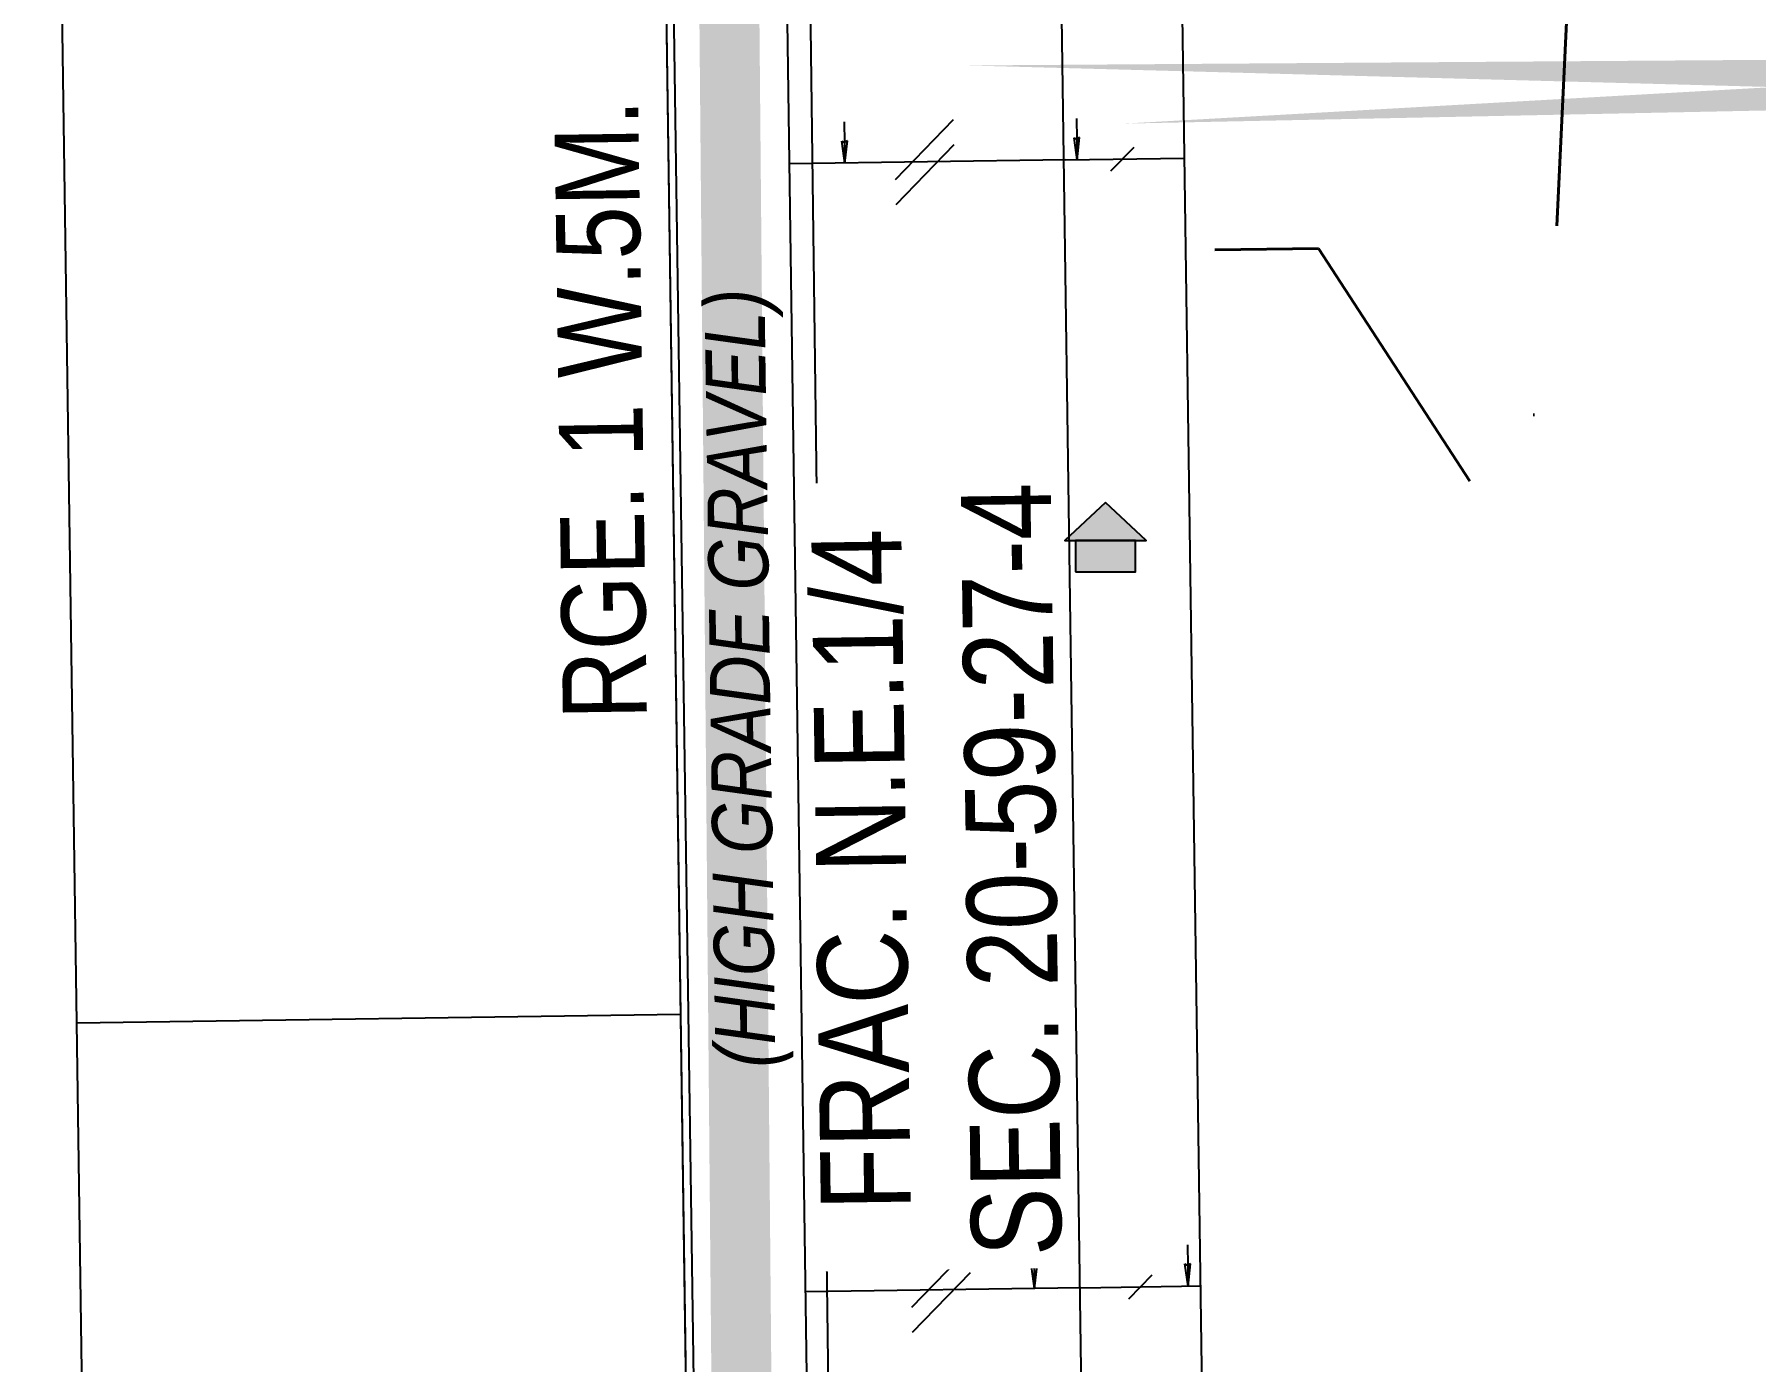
# Model space of a CAD drawing. Extents: x 57693 to 70573, y 5994359 to 6008381.
# Drawn here: x 65094.4 to 65381, y 5994730.3 to 5994951.3 of the extents above; entities that cross this region are included whole.
import ezdxf
from ezdxf.enums import TextEntityAlignment as Align

# ---------------------------------------------------------------- set-up
doc = ezdxf.new("R2010")
doc.units = 0
doc.header["$LTSCALE"] = 5
doc.linetypes.add('DASHDOT', pattern=[25.4, 12.7, -6.35, 0, -6.35])
for name, color, linetype in [('7', 7, 'Continuous'), ('AS-OWNER', 7, 'Continuous'), ('AS-POWER', 104, 'foc-POWER'), ('AS-RESIDENCE', 14, 'Continuous'), ('AS-ROADS', 254, 'Continuous'), ('AS-TELEPHONE', 224, 'foc-TEL'), ('D-TXT', 6, 'Continuous'), ('L-SEC', 7, 'Continuous'), ('L-TITLEDB', 4, 'Continuous')]:
    doc.layers.add(name, color=color, linetype=linetype)
doc.layers.add('AS-RECON EXISTING', color=151, linetype='DASHDOT', lineweight=40)
doc.layers.add('T-TEXT', color=48, linetype='Continuous', lineweight=18)
doc.layers.add('AS-STRUCTURE-H', color=7, linetype='Continuous', true_color=0xa8a8a8)
doc.styles.add('80', font='ARIALN.TTF', dxfattribs={"height": 10})
doc.styles.add('80L', font='ARIALN.TTF', dxfattribs={"height": 10})
doc.styles.add('80LS', font='ARIALNI.TTF', dxfattribs={"height": 10})
doc.styles.add('foc-LtypeFont', font='ARIALN.TTF', dxfattribs={"height": 7.35})
doc.linetypes.add('foc-POWER', pattern='A,6,-1,["P",foc-LtypeFont,S=0.2,R=0,X=-0.625,Y=-0.75],-1.24,4', length=12.24)
doc.linetypes.add('foc-TEL', pattern='A,2,-1,["T",foc-LtypeFont,S=0.2,R=0,X=-0.425,Y=-0.75],-1.24,8', length=12.24)

# ---------------------------------------------------------------- blocks, each defined once
blk = doc.blocks.new('res_occ')
for points in [[(0.1, 0.891), (-1.257, -0.374), (1.457, -0.374)], [(-0.9, -1.425), (1.1, -1.425), (1.1, -0.374), (-0.9, -0.374)]]:
    blk.add_hatch(color=14).paths.add_polyline_path(points)
at = {"color": 14}
for points in [[(0.1, 0.891), (-1.257, -0.374), (1.457, -0.374)], [(-0.9, -1.425), (1.1, -1.425), (1.1, -0.374), (-0.9, -0.374)]]:
    blk.add_lwpolyline(points, close=True, dxfattribs=at)
blk = doc.blocks.new('*U440')
h = blk.add_hatch(color=59)
edge = h.paths.add_edge_path()
edge.add_line((-61.5, -20), (61.5, -20))
edge.add_arc((61.5, -14), 6, 270, 360)
edge.add_line((67.5, -14), (67.5, 12.5))
edge.add_arc((61.5, 12.5), 6, 0, 90)
edge.add_line((61.5, 18.5), (-61.5, 18.5))
edge.add_arc((-61.5, 12.5), 6, 90, 180)
edge.add_line((-67.5, 12.5), (-67.5, -14))
edge.add_arc((-61.5, -14), 6, 180, 270)
at = {"color": 1, "flags": 128}
blk.add_lwpolyline([(-61.5, -20, 3, 3, 0), (61.5, -20, 3, 3, 0.414214), (67.5, -14, 3, 3, 0), (67.5, 12.5, 3, 0, 0.414214), (61.5, 18.5, 0, 0, 0), (-61.5, 18.5, 0, 0, 0.414214), (-67.5, 12.5, 0, 0, 0), (-67.5, -14, 0, 3, 0.414214)], format="xyseb", close=True, dxfattribs=at)
blk.add_lwpolyline([(-221.47, 2.19, 0, 7.5, 0), (0, 0, 0, 0, 0)], format="xyseb", dxfattribs=at)
at = {"color": 1, "style": '80'}
blk.add_attdef('ENTER_TEXT_001', (-35.99, -5), '', height=10, dxfattribs=at)

msp = doc.modelspace()

# ---------------------------------------------------------------- hatches: boundary and pattern name
at = {"layer": 'AS-STRUCTURE-H'}
h = msp.add_hatch(color=256, dxfattribs=at)
h.dxf.hatch_style = 1
h.paths.add_polyline_path([(65272.798, 5994873.365), (65266.019, 5994867.048), (65279.577, 5994867.048)])
h = msp.add_hatch(color=256, dxfattribs=at)
h.dxf.hatch_style = 1
h.paths.add_polyline_path([(65267.801, 5994861.794), (65277.794, 5994861.794), (65277.794, 5994867.048), (65267.801, 5994867.048)])
h.paths.add_polyline_path([(65272.798, 5994873.365), (65266.019, 5994867.048), (65279.577, 5994867.048)])

# ---------------------------------------------------------------- linework, layer by layer
at = {"layer": '7'}
for points in [[(65229.294, 5994936.732), (65229.347, 5994933.298)], [(65237.799, 5994927.148), (65247.463, 5994937.126)], [(65267.975, 5994937.294), (65268.029, 5994933.86)], [(65229.403, 5994929.867), (65228.885, 5994933.545)], [(65228.885, 5994933.545), (65229.347, 5994933.298)], [(65229.803, 5994933.558), (65229.347, 5994933.298)], [(65229.347, 5994933.298), (65229.403, 5994929.867)], [(65229.403, 5994929.867), (65229.803, 5994933.558)], [(65268.085, 5994930.428), (65267.566, 5994934.106)], [(65267.566, 5994934.106), (65268.029, 5994933.86)], [(65268.484, 5994934.12), (65268.029, 5994933.86)], [(65268.029, 5994933.86), (65268.085, 5994930.428)], [(65268.085, 5994930.428), (65268.484, 5994934.12)], [(65237.937, 5994922.985), (65247.602, 5994932.962)], [(65273.689, 5994928.56), (65277.569, 5994932.537)], [(65240.513, 5994739.339), (65250.177, 5994749.317)], [(65260.893, 5994749.341), (65260.938, 5994745.907)], [(65286.434, 5994749.737), (65286.48, 5994746.303)], [(65240.652, 5994735.176), (65250.316, 5994745.152)], [(65260.985, 5994742.476), (65260.476, 5994746.155)], [(65260.476, 5994746.155), (65260.938, 5994745.907)], [(65261.394, 5994746.166), (65260.938, 5994745.907)], [(65260.938, 5994745.907), (65260.985, 5994742.476)], [(65260.985, 5994742.476), (65261.394, 5994746.166)], [(65276.689, 5994740.757), (65280.569, 5994744.734)], [(65286.527, 5994742.871), (65286.018, 5994746.551)], [(65286.018, 5994746.551), (65286.48, 5994746.303)], [(65286.936, 5994746.562), (65286.48, 5994746.303)], [(65286.48, 5994746.303), (65286.527, 5994742.871)], [(65286.527, 5994742.871), (65286.936, 5994746.562)]]:
    msp.add_lwpolyline(points, dxfattribs=at)
at = {"layer": 'AS-OWNER', "flags": 128}
msp.add_lwpolyline([(65275.925, 5994936.452, 0, 6.995, 0), (65471.306, 5994943.943, 0, 0, 0)], format="xyseb", dxfattribs=at)
at = {"layer": 'AS-POWER', "flags": 128}
msp.add_lwpolyline([(65231.252, 5994371.608), (65220.493, 5995200.125), (65219.87, 5995250.101)], dxfattribs=at)
at = {"layer": 'AS-RECON EXISTING', "flags": 128}
msp.add_lwpolyline([(66191.667, 5995052.735), (66027.659, 5995050.68), (65508.289, 5995044.61), (65507.661, 5995044.608), (65507.277, 5995044.227), (65471.095, 5995044.175), (65446.452, 5995043.643), (65376.884, 5995043.852), (65372.259, 5995044.125), (65369.34, 5995044.132), (65367.16, 5995043.555), (65362.216, 5995040.398), (65361.567, 5995038.899), (65359.768, 5995027.882), (65359.393, 5995018.19), (65359.062, 5995014.176), (65358.803, 5994995.454), (65350.108, 5994965.114), (65347.876, 5994917.966), (65342.215, 5994872.852), (65339.371, 5994867.789), (65308.283, 5994915.659), (65283.306, 5994915.347)], dxfattribs=at)
at = {"layer": 'AS-ROADS', "const_width": 9.993, "flags": 128}
msp.add_lwpolyline([(65173.004, 5997542.398), (65174.65, 5997493.519), (65180.885, 5996913.159), (65188.226, 5996337.611), (65200.055, 5995574.515), (65207.035, 5995169.985), (65207.035, 5995098.464), (65208.256, 5995051.621), (65209.964, 5994976.379), (65213.076, 5994623.323), (65218.919, 5994371.43)], dxfattribs=at)
at = {"layer": 'AS-TELEPHONE', "flags": 128}
msp.add_lwpolyline([(65209.385, 5994371.317), (65207.974, 5994471.508), (65196.926, 5995231.282), (65196.723, 5995233.957), (65196.582, 5995234.72), (65196.328, 5995235.101), (65196.144, 5995235.313)], dxfattribs=at)
at = {"layer": 'L-SEC', "flags": 128}
for points in [[(65195.057, 5995275.55), (65206.534, 5994471.487)], [(65215.16, 5995275.837), (65226.637, 5994471.774)], [(65260.864, 5995276.358), (65272.326, 5994472.924)], [(65280.968, 5995276.604), (65292.429, 5994473.211)]]:
    msp.add_lwpolyline(points, dxfattribs=at)
at = {"layer": 'L-TITLEDB', "flags": 128}
for points in [[(65195.057, 5995275.55), (65202.014, 5994788.163)], [(65101.476, 5994786.723), (65094.431, 5995274.096)], [(65101.476, 5994786.723), (65202.014, 5994788.163)], [(65202.014, 5994788.163), (65204.274, 5994629.825)], [(65103.764, 5994628.387), (65101.476, 5994786.723)], [(65268.698, 5994742.586), (65288.794, 5994742.908)]]:
    msp.add_lwpolyline(points, dxfattribs=at)
at = {"layer": 'L-TITLEDB'}
for points in [[(65266.171, 5994930.397), (65220.1, 5994929.732)], [(65266.171, 5994930.397), (65285.902, 5994930.713)], [(65268.698, 5994742.586), (65222.781, 5994741.922)]]:
    msp.add_lwpolyline(points, dxfattribs=at)

# ---------------------------------------------------------------- block references
at = {"layer": 'AS-OWNER'}
ref = msp.add_blockref('*U440', (65471.306, 5994943.943), dxfattribs=dict(at, xscale=0.999252397, yscale=0.999252397, zscale=0.999252397, rotation=359.9999884413987))
ref.add_attrib('ENTER_TEXT_001', 'CATHARINE E NIDER', (65413.249, 5994947.359), dxfattribs={"layer": '0', "color": 1, "height": 9.99252, "rotation": 359.99999, "style": '80'})
ref.add_attrib('ENTER_TEXT_002', 'C. of T. 242 305 141', (65419.902, 5994930.527), dxfattribs={"layer": '0', "color": 1, "height": 9.99252, "rotation": 359.99999, "style": '80'})

# ---------------------------------------------------------------- texts
at = {"layer": 'D-TXT', "color": 3, "insert": (65182.444, 5994837.067), "char_height": 13.98953, "attachment_point": 1, "rotation": 90.81102, "style": '80L'}
msp.add_mtext_dynamic_manual_height_columns('RGE. 1 W.5M.', width=102.15091, gutter_width=47.5, heights=[0], dxfattribs=at)

# ---------------------------------------------------------------- next in the draw order: texts
at = {"layer": 'D-TXT', "color": 3, "insert": (65225.516, 5994746.835), "char_height": 14.98879, "attachment_point": 1, "rotation": 90.81102, "style": '80L', "bg_fill": 3, "box_fill_scale": 1.1, "bg_fill_color": 256, "bg_fill_transparency": 0}
msp.add_mtext_dynamic_manual_height_columns('\\pi8.4914;FRAC. N.E.1/4 \\P\\pi0.5114;SEC. 20-59-27-4', width=128.23322, gutter_width=47.46, heights=[0], dxfattribs=at)

# ---------------------------------------------------------------- next in the draw order: block references
at = {"layer": 'AS-RESIDENCE', "xscale": 4.996261984999975, "yscale": 4.996261984999975, "zscale": 4.996261984999975}
msp.add_blockref('res_occ', (65272.297, 5994868.915), dxfattribs=at)

# ---------------------------------------------------------------- next in the draw order: texts
at = {"layer": 'T-TEXT', "style": '80LS'}
msp.add_text('(HIGH GRADE GRAVEL)', height=9.99252, rotation=90.81102, dxfattribs=at).set_placement((65211.918, 5994844.084), align=Align.MIDDLE_CENTER)

doc.saveas('drawing.dxf')
